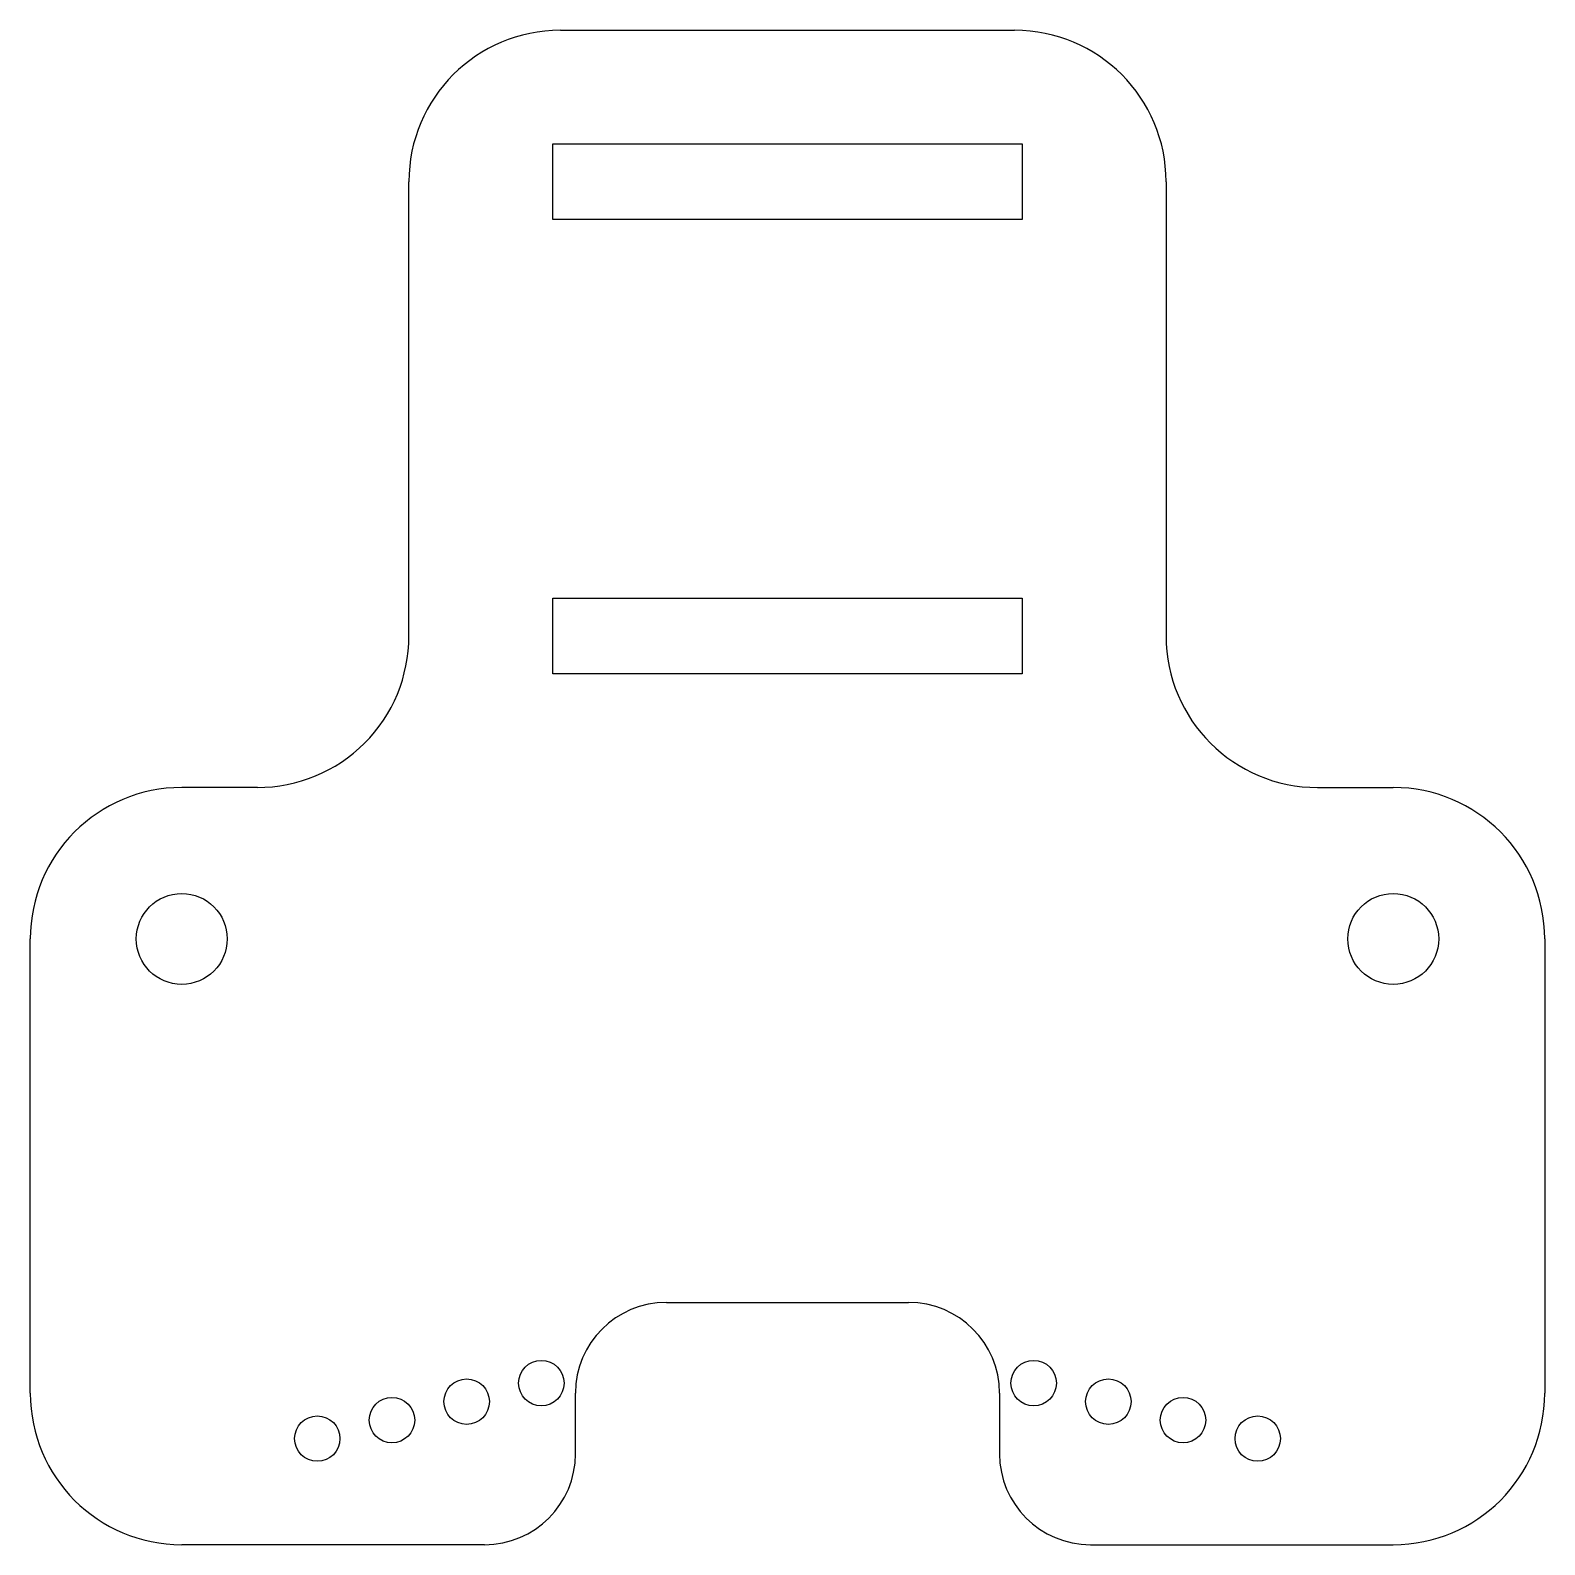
# Model space of a CAD drawing. Extents: x -25 to 25, y 0 to 50.
import ezdxf

# ---------------------------------------------------------------- set-up
doc = ezdxf.new("R2010")
doc.units = 0
doc.layers.add('Sketch002', color=7, linetype='CONTINUOUS')

msp = doc.modelspace()

# ---------------------------------------------------------------- linework, layer by layer
at = {"layer": 'Sketch002'}
for p, q in [((-7.5, 50, -3), (7.5, 50, -3)), ((-7.75, 46.25, -3), (7.75, 46.25, -3)), ((-7.75, 43.75, -3), (-7.75, 46.25, -3)), ((7.75, 46.25, -3), (7.75, 43.75, -3)), ((-12.5, 30, -3), (-12.5, 45, -3)), ((12.5, 45, -3), (12.5, 30, -3)), ((7.75, 43.75, -3), (-7.75, 43.75, -3)), ((-7.75, 31.25, -3), (7.75, 31.25, -3)), ((-7.75, 28.75, -3), (-7.75, 31.25, -3)), ((7.75, 31.25, -3), (7.75, 28.75, -3)), ((7.75, 28.75, -3), (-7.75, 28.75, -3)), ((-17.5, 25, -3), (-20, 25, -3)), ((17.5, 25, -3), (20, 25, -3)), ((-25, 5, -3), (-25, 20, -3)), ((25, 20, -3), (25, 5, -3)), ((-4, 8, -3), (4, 8, -3)), ((-7, 3, -3), (-7, 5, -3)), ((7, 5, -3), (7, 3, -3)), ((10, 0, -3), (20, 0, -3)), ((-10, 0, -3), (-20, 0, -3))]:
    msp.add_line(p, q, dxfattribs=at)
for centre, radius in [((-20, 20), 1.5), ((20, 20), 1.5), ((-8.128, 5.334), 0.75), ((8.128, 5.334), 0.75), ((-10.5936, 4.72367), 0.75), ((10.5936, 4.72366), 0.75), ((-13.0592, 4.11333), 0.75), ((13.0592, 4.11333), 0.75), ((-15.5247, 3.503), 0.75), ((15.5247, 3.50299), 0.75)]:
    msp.add_circle(centre, radius, dxfattribs=at)
for centre, radius, start, end in [((-7.5, 45, -3), 5, 90, 180), ((7.5, 45, -3), 5, 0.000002, 90), ((-17.5, 30, -3), 5, -90, 0.000002), ((17.5, 30, -3), 5, 180, -90), ((-20, 20, -3), 5, 90, 180), ((20, 20, -3), 5, 0, 90), ((-4, 5, -3), 3, 90, 180), ((4, 5, -3), 3, 0, 90), ((-20, 5, -3), 5, 180, -90), ((20, 5, -3), 5, -89.9999, 0), ((-10, 3, -3), 3, -90, 0), ((10, 3, -3), 3, 180, -90)]:
    msp.add_arc(centre, radius, start, end, dxfattribs=at)

doc.saveas('drawing.dxf')
